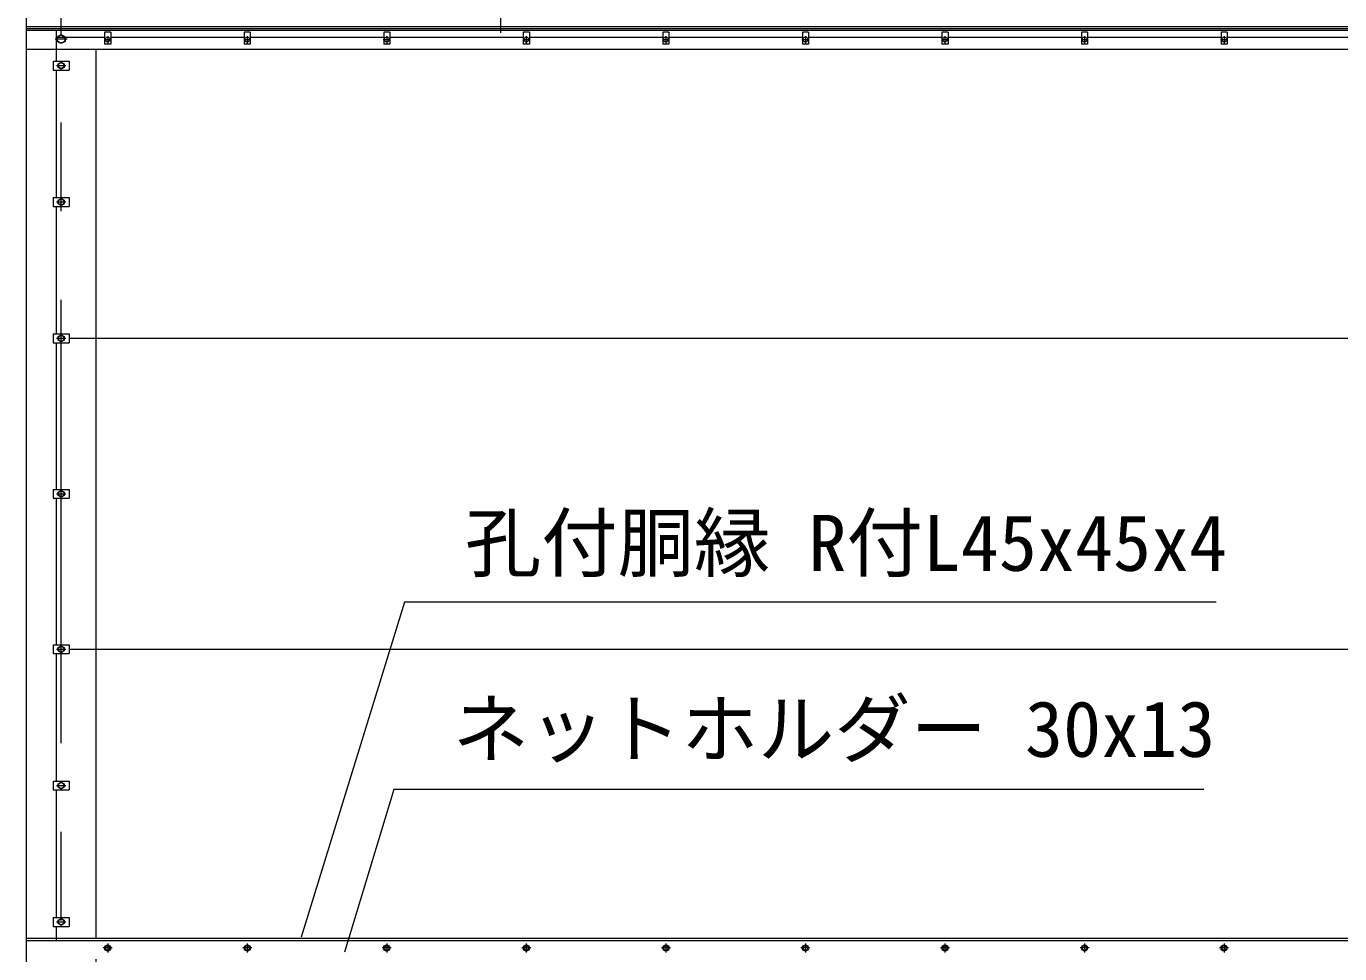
# Model space of a CAD drawing. Units: millimetres at full size; details may follow other scales. Extents: x -10500 to 10500, y -7425 to 7425.
# Drawn here: x -8222 to -5398, y -2203 to -210 of the extents above; entities that cross this region are included whole.
import ezdxf
from ezdxf.enums import TextEntityAlignment as Align

# ---------------------------------------------------------------- set-up
doc = ezdxf.new("R2010")
doc.units = ezdxf.units.MM
doc.header["$LTSCALE"] = 30
doc.linetypes.add('USER1', pattern=[50.8, 31.75, -6.35, 6.35, -6.35])
for name, color, linetype, lineweight in [('0-0_D-STR-TXT', 7, 'Continuous', 13), ('0-2_D-BMK', 2, 'USER1', 13), ('0-3_D-STR3', 3, 'Continuous', 13), ('0-4_D-STR1', 1, 'Continuous', 18)]:
    doc.layers.add(name, color=color, linetype=linetype, lineweight=lineweight)
doc.styles.add('ＭＳ ゴシック', font='')
doc.styles.get('ＭＳ ゴシック').set_extended_font_data('MS Gothic')

msp = doc.modelspace()

# ---------------------------------------------------------------- linework, layer by layer
at = {"layer": '0-0_D-STR-TXT'}
msp.add_line((-7202.6, 345.94), (-7202.6, -223.55), dxfattribs=at)
for points in [[(-5663.96, -1447.48), (-7408.66, -1447.48), (-7630.86, -2167.38)], [(-5690.5, -1849.7), (-7431.39, -1849.7), (-7537.74, -2199.16)]]:
    msp.add_lwpolyline(points, dxfattribs=at)
at = {"layer": '0-2_D-BMK'}
for p, q in [((-8146.86, -3274.3), (-8146.86, 5845.7)), ((-8134.11, -237.3), (-8159.61, -237.3)), ((-8054.3, -238.3), (-8039.42, -238.3)), ((-8046.86, -230.86), (-8046.86, -245.74)), ((-7754.3, -238.3), (-7739.42, -238.3)), ((-7746.86, -230.86), (-7746.86, -245.74)), ((-7454.3, -238.3), (-7439.42, -238.3)), ((-7446.86, -230.86), (-7446.86, -245.74)), ((-7154.3, -238.3), (-7139.42, -238.3)), ((-7146.86, -230.86), (-7146.86, -245.74)), ((-6854.3, -238.3), (-6839.42, -238.3)), ((-6846.86, -230.86), (-6846.86, -245.74)), ((-6554.3, -238.3), (-6539.42, -238.3)), ((-6546.86, -230.86), (-6546.86, -245.74)), ((-6254.3, -238.3), (-6239.42, -238.3)), ((-6246.86, -230.86), (-6246.86, -245.74)), ((-5954.3, -238.3), (-5939.42, -238.3)), ((-5946.86, -230.86), (-5946.86, -245.74)), ((-5654.3, -238.3), (-5639.42, -238.3)), ((-5646.86, -230.86), (-5646.86, -245.74)), ((-8156.86, -294.3), (-8136.86, -294.3)), ((-8156.86, -587.3), (-8136.86, -587.3)), ((-8156.86, -880.3), (-8136.86, -880.3)), ((-8156.86, -1214.3), (-8136.86, -1214.3)), ((-8156.86, -1548.3), (-8136.86, -1548.3)), ((-8156.86, -1841.3), (-8136.86, -1841.3)), ((-8156.86, -2134.3), (-8136.86, -2134.3)), ((-8037.19, -2190.3), (-8056.53, -2190.3)), ((-8046.86, -2180.62), (-8046.86, -2199.97)), ((-7737.19, -2190.3), (-7756.53, -2190.3)), ((-7746.86, -2180.62), (-7746.86, -2199.97)), ((-7437.19, -2190.3), (-7456.53, -2190.3)), ((-7446.86, -2180.62), (-7446.86, -2199.97)), ((-7137.19, -2190.3), (-7156.53, -2190.3)), ((-7146.86, -2180.62), (-7146.86, -2199.97)), ((-6837.19, -2190.3), (-6856.53, -2190.3)), ((-6846.86, -2180.62), (-6846.86, -2199.97)), ((-6537.19, -2190.3), (-6556.53, -2190.3)), ((-6546.86, -2180.62), (-6546.86, -2199.97)), ((-6237.19, -2190.3), (-6256.53, -2190.3)), ((-6246.86, -2180.62), (-6246.86, -2199.97)), ((-5937.19, -2190.3), (-5956.53, -2190.3)), ((-5946.86, -2180.62), (-5946.86, -2199.97)), ((-5637.19, -2190.3), (-5656.53, -2190.3)), ((-5646.86, -2180.62), (-5646.86, -2199.97))]:
    msp.add_line(p, q, dxfattribs=at)
at = {"layer": '0-3_D-STR3'}
for p, q in [((-8156.86, -284.8), (-8156.86, -219.3)), ((-8053.36, -222.3), (-8053.36, -248.3)), ((-8040.36, -222.3), (-8053.36, -222.3)), ((-8040.36, -222.3), (-8040.36, -248.3)), ((-7753.36, -222.3), (-7753.36, -248.3)), ((-7740.36, -222.3), (-7753.36, -222.3)), ((-7740.36, -222.3), (-7740.36, -248.3)), ((-7453.36, -222.3), (-7453.36, -248.3)), ((-7440.36, -222.3), (-7453.36, -222.3)), ((-7440.36, -222.3), (-7440.36, -248.3)), ((-7153.36, -222.3), (-7153.36, -248.3)), ((-7140.36, -222.3), (-7153.36, -222.3)), ((-7140.36, -222.3), (-7140.36, -248.3)), ((-6853.36, -222.3), (-6853.36, -248.3)), ((-6840.36, -222.3), (-6853.36, -222.3)), ((-6840.36, -222.3), (-6840.36, -248.3)), ((-6553.36, -222.3), (-6553.36, -248.3)), ((-6540.36, -222.3), (-6553.36, -222.3)), ((-6540.36, -222.3), (-6540.36, -248.3)), ((-6253.36, -222.3), (-6253.36, -248.3)), ((-6240.36, -222.3), (-6253.36, -222.3)), ((-6240.36, -222.3), (-6240.36, -248.3)), ((-5953.36, -222.3), (-5953.36, -248.3)), ((-5940.36, -222.3), (-5953.36, -222.3)), ((-5940.36, -222.3), (-5940.36, -248.3)), ((-5653.36, -222.3), (-5653.36, -248.3)), ((-5640.36, -222.3), (-5653.36, -222.3)), ((-5640.36, -222.3), (-5640.36, -248.3)), ((-8156.86, -233.3), (-8053.36, -233.3)), ((-8146.86, -247.11), (-8155.36, -242.2)), ((-8138.36, -242.2), (-8146.86, -247.11)), ((-8040.36, -248.3), (-8053.36, -248.3)), ((-8040.36, -233.3), (-7753.36, -233.3)), ((-7740.36, -248.3), (-7753.36, -248.3)), ((-7740.36, -233.3), (-7453.36, -233.3)), ((-7440.36, -248.3), (-7453.36, -248.3)), ((-7440.36, -233.3), (-7153.36, -233.3)), ((-7140.36, -248.3), (-7153.36, -248.3)), ((-7140.36, -233.3), (-6853.36, -233.3)), ((-6840.36, -248.3), (-6853.36, -248.3)), ((-6840.36, -233.3), (-6553.36, -233.3)), ((-6540.36, -248.3), (-6553.36, -248.3)), ((-6540.36, -233.3), (-6253.36, -233.3)), ((-6240.36, -248.3), (-6253.36, -248.3)), ((-6240.36, -233.3), (-5953.36, -233.3)), ((-5940.36, -248.3), (-5953.36, -248.3)), ((-5940.36, -233.3), (-5653.36, -233.3)), ((-5640.36, -248.3), (-5653.36, -248.3)), ((-5640.36, -233.3), (-5353.36, -233.3)), ((-8164.06, -284.8), (-8129.66, -284.8)), ((-8164.06, -284.8), (-8164.06, -303.8)), ((-8164.06, -303.8), (-8129.66, -303.8)), ((-8156.86, -577.8), (-8156.86, -303.8)), ((-8153.36, -290.54), (-8146.86, -286.79)), ((-8153.36, -298.05), (-8153.36, -290.54)), ((-8146.86, -301.8), (-8153.36, -298.05)), ((-8146.86, -286.79), (-8140.36, -290.54)), ((-8140.36, -298.05), (-8146.86, -301.8)), ((-8140.36, -290.54), (-8140.36, -298.05)), ((-8129.66, -284.8), (-8129.66, -303.8)), ((-8164.06, -577.8), (-8129.66, -577.8)), ((-8164.06, -577.8), (-8164.06, -596.8)), ((-8153.36, -583.54), (-8146.86, -579.79)), ((-8153.36, -591.05), (-8153.36, -583.54)), ((-8146.86, -594.8), (-8153.36, -591.05)), ((-8146.86, -579.79), (-8140.36, -583.54)), ((-8140.36, -591.05), (-8146.86, -594.8)), ((-8140.36, -583.54), (-8140.36, -591.05)), ((-8129.66, -577.8), (-8129.66, -596.8)), ((-8164.06, -596.8), (-8129.66, -596.8)), ((-8156.86, -870.8), (-8156.86, -596.8)), ((-8164.06, -870.8), (-8129.66, -870.8)), ((-8164.06, -870.8), (-8164.06, -889.8)), ((-8153.36, -876.54), (-8146.86, -872.79)), ((-8146.86, -872.79), (-8140.36, -876.54)), ((-8129.66, -870.8), (-8129.66, -889.8)), ((-8164.06, -889.8), (-8129.66, -889.8)), ((-8156.86, -1204.8), (-8156.86, -889.8)), ((-8153.36, -884.05), (-8153.36, -876.54)), ((-8146.86, -887.8), (-8153.36, -884.05)), ((-8140.36, -884.05), (-8146.86, -887.8)), ((-8140.36, -876.54), (-8140.36, -884.05)), ((-8129.66, -880.3), (-5156.36, -880.3)), ((-8164.06, -1204.8), (-8129.66, -1204.8)), ((-8164.06, -1204.8), (-8164.06, -1223.8)), ((-8153.36, -1210.54), (-8146.86, -1206.79)), ((-8153.36, -1218.05), (-8153.36, -1210.54)), ((-8146.86, -1206.79), (-8140.36, -1210.54)), ((-8140.36, -1210.54), (-8140.36, -1218.05)), ((-8129.66, -1204.8), (-8129.66, -1223.8)), ((-8164.06, -1223.8), (-8129.66, -1223.8)), ((-8156.86, -1538.8), (-8156.86, -1223.8)), ((-8146.86, -1221.8), (-8153.36, -1218.05)), ((-8140.36, -1218.05), (-8146.86, -1221.8)), ((-8164.06, -1538.8), (-8129.66, -1538.8)), ((-8164.06, -1538.8), (-8164.06, -1557.8)), ((-8153.36, -1544.54), (-8146.86, -1540.79)), ((-8153.36, -1552.05), (-8153.36, -1544.54)), ((-8146.86, -1555.8), (-8153.36, -1552.05)), ((-8146.86, -1540.79), (-8140.36, -1544.54)), ((-8140.36, -1552.05), (-8146.86, -1555.8)), ((-8140.36, -1544.54), (-8140.36, -1552.05)), ((-8129.66, -1538.8), (-8129.66, -1557.8)), ((-8129.66, -1548.3), (-5156.36, -1548.3)), ((-8164.06, -1557.8), (-8129.66, -1557.8)), ((-8156.86, -1831.8), (-8156.86, -1557.8)), ((-8164.06, -1831.8), (-8129.66, -1831.8)), ((-8164.06, -1831.8), (-8164.06, -1850.8)), ((-8153.36, -1837.54), (-8146.86, -1833.79)), ((-8146.86, -1833.79), (-8140.36, -1837.54)), ((-8129.66, -1831.8), (-8129.66, -1850.8)), ((-8164.06, -1850.8), (-8129.66, -1850.8)), ((-8156.86, -2124.8), (-8156.86, -1850.8)), ((-8153.36, -1845.05), (-8153.36, -1837.54)), ((-8146.86, -1848.8), (-8153.36, -1845.05)), ((-8140.36, -1845.05), (-8146.86, -1848.8)), ((-8140.36, -1837.54), (-8140.36, -1845.05)), ((-8164.06, -2124.8), (-8129.66, -2124.8)), ((-8164.06, -2124.8), (-8164.06, -2143.8)), ((-8164.06, -2143.8), (-8129.66, -2143.8)), ((-8156.86, -2175.3), (-8156.86, -2143.8)), ((-8153.36, -2130.54), (-8146.86, -2126.79)), ((-8153.36, -2138.05), (-8153.36, -2130.54)), ((-8146.86, -2141.8), (-8153.36, -2138.05)), ((-8146.86, -2126.79), (-8140.36, -2130.54)), ((-8140.36, -2138.05), (-8146.86, -2141.8)), ((-8140.36, -2130.54), (-8140.36, -2138.05)), ((-8129.66, -2124.8), (-8129.66, -2143.8)), ((-3146.86, -2175.3), (-8221.86, -2175.3))]:
    msp.add_line(p, q, dxfattribs=at)
for points in [[(-8155.36, -242.2), (-8155.36, -232.39), (-8146.86, -227.48)], [(-8146.86, -227.48), (-8138.36, -232.39), (-8138.36, -242.2)]]:
    msp.add_lwpolyline(points, dxfattribs=at)
for points in [[(-8046.86, -2184.55), (-8051.84, -2187.42), (-8051.84, -2193.17), (-8046.86, -2196.05), (-8041.88, -2193.17), (-8041.88, -2187.42)], [(-7746.86, -2184.55), (-7751.84, -2187.42), (-7751.84, -2193.17), (-7746.86, -2196.05), (-7741.88, -2193.17), (-7741.88, -2187.42)], [(-7446.86, -2184.55), (-7451.84, -2187.42), (-7451.84, -2193.17), (-7446.86, -2196.05), (-7441.88, -2193.17), (-7441.88, -2187.42)], [(-7146.86, -2184.55), (-7151.84, -2187.42), (-7151.84, -2193.17), (-7146.86, -2196.05), (-7141.88, -2193.17), (-7141.88, -2187.42)], [(-6846.86, -2184.55), (-6851.84, -2187.42), (-6851.84, -2193.17), (-6846.86, -2196.05), (-6841.88, -2193.17), (-6841.88, -2187.42)], [(-6546.86, -2184.55), (-6551.84, -2187.42), (-6551.84, -2193.17), (-6546.86, -2196.05), (-6541.88, -2193.17), (-6541.88, -2187.42)], [(-6246.86, -2184.55), (-6251.84, -2187.42), (-6251.84, -2193.17), (-6246.86, -2196.05), (-6241.88, -2193.17), (-6241.88, -2187.42)], [(-5946.86, -2184.55), (-5951.84, -2187.42), (-5951.84, -2193.17), (-5946.86, -2196.05), (-5941.88, -2193.17), (-5941.88, -2187.42)], [(-5646.86, -2184.55), (-5651.84, -2187.42), (-5651.84, -2193.17), (-5646.86, -2196.05), (-5641.88, -2193.17), (-5641.88, -2187.42)]]:
    msp.add_lwpolyline(points, close=True, dxfattribs=at)
for centre, radius in [((-8146.86, -237.3), 8.25), ((-8046.86, -238.3), 5.25), ((-7746.86, -238.3), 5.25), ((-7446.86, -238.3), 5.25), ((-7146.86, -238.3), 5.25), ((-6846.86, -238.3), 5.25), ((-6546.86, -238.3), 5.25), ((-6246.86, -238.3), 5.25), ((-5946.86, -238.3), 5.25), ((-5646.86, -238.3), 5.25), ((-8146.86, -294.3), 6.25), ((-8146.86, -587.3), 6.25), ((-8146.86, -880.3), 6.25), ((-8146.86, -1214.3), 6.25), ((-8146.86, -1548.3), 6.25), ((-8146.86, -1841.3), 6.25), ((-8146.86, -2134.3), 6.25), ((-8046.86, -2190.3), 6.5), ((-8046.86, -2190.3), 4.98), ((-7746.86, -2190.3), 6.5), ((-7746.86, -2190.3), 4.98), ((-7446.86, -2190.3), 6.5), ((-7446.86, -2190.3), 4.98), ((-7146.86, -2190.3), 6.5), ((-7146.86, -2190.3), 4.98), ((-6846.86, -2190.3), 6.5), ((-6846.86, -2190.3), 4.98), ((-6546.86, -2190.3), 6.5), ((-6546.86, -2190.3), 4.98), ((-6246.86, -2190.3), 6.5), ((-6246.86, -2190.3), 4.98), ((-5946.86, -2190.3), 6.5), ((-5946.86, -2190.3), 4.98), ((-5646.86, -2190.3), 6.5), ((-5646.86, -2190.3), 4.98)]:
    msp.add_circle(centre, radius, dxfattribs=at)
at = {"layer": '0-4_D-STR1'}
for p, q in [((-8221.86, -210.3), (-3146.86, -210.3)), ((-8221.86, -214.3), (-3146.86, -214.3)), ((-8221.86, -218.3), (-3146.86, -218.3)), ((-8221.86, -259.3), (-3146.86, -259.3)), ((-8071.86, -2169.3), (-8071.86, -259.3)), ((-8221.86, -2169.3), (-3146.86, -2169.3))]:
    msp.add_line(p, q, dxfattribs=at)
msp.add_lwpolyline([(-8221.86, 5785.7), (-8221.86, -3214.3), (-8071.86, -3214.3), (-8071.86, -2214.3)], dxfattribs=at)

# ---------------------------------------------------------------- texts
at = {"layer": '0-0_D-STR-TXT', "style": 'ＭＳ ゴシック'}
for s, p in [('孔付胴縁 R付L45x45x4', (-7278.81, -1416.02)), ('ネットホルダー 30x13', (-7305.34, -1815.7))]:
    msp.add_text(s, height=120.3, dxfattribs=at).set_placement(p, align=Align.BOTTOM_LEFT)

doc.saveas('drawing.dxf')
